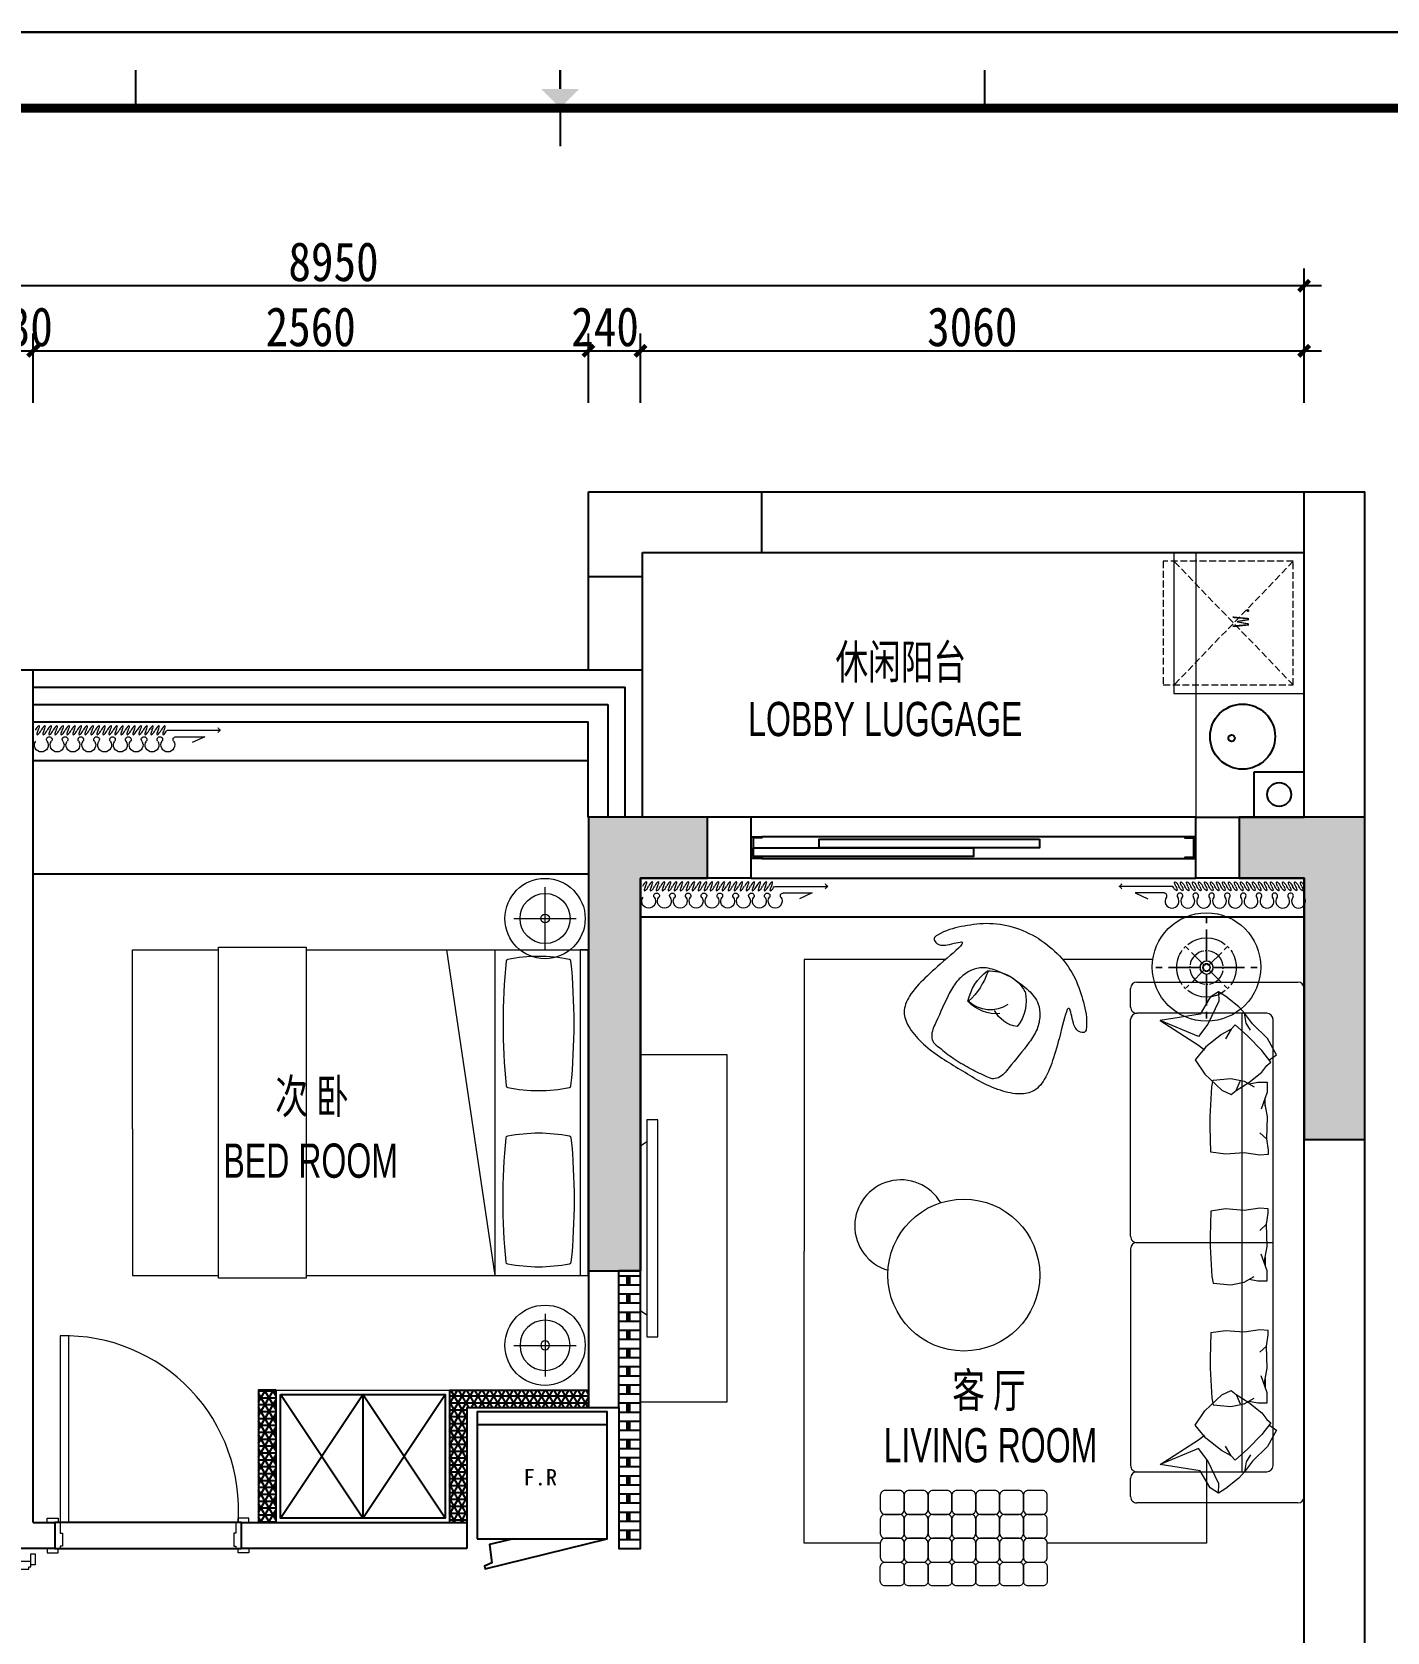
# Model space of a CAD drawing. Header units: millimetres. Extents: x 104198 to 1296755, y -81101 to 81453.
# Drawn here: x 685508 to 691755, y 74078 to 81453 of the extents above; entities that cross this region are included whole.
import ezdxf
from ezdxf.enums import TextEntityAlignment as Align

# ---------------------------------------------------------------- set-up
doc = ezdxf.new("R2010")
doc.units = ezdxf.units.MM
doc.header["$PDMODE"] = 3
doc.linetypes.add('DASH', pattern=[8.89, 6.35, -2.54])
doc.layers.get('Defpoints').update_dxf_attribs({"color": 250})
for name, color, linetype, lineweight in [('01-PL-墙体柱子', 7, 'Continuous', 35), ('1-洁具', 31, 'Continuous', 15), ('1-活动家具', 51, 'Continuous', 20), ('1-门套', 3, 'Continuous', 13), ('P★01 活动家具', 51, 'Continuous', 0), ('P★04 平面门扇', 60, 'Continuous', 0), ('P★05 平面门套', 60, 'Continuous', 0), ('平面文字', 2, 'Continuous', 0)]:
    doc.layers.add(name, color=color, linetype=linetype, lineweight=lineweight)
for name, color, linetype in [('11-PL-原始门窗', 1, 'Continuous'), ('30-PL-平面文字说明', 1, 'Continuous'), ('P-新砌墙体填充', 8, 'Continuous'), ('图纸图框', 165, 'Continuous'), ('墙体', 7, 'Continuous'), ('窗户', 1, 'Continuous'), ('门', 250, 'Continuous')]:
    doc.layers.add(name, color=color, linetype=linetype)
doc.styles.add('ROMANT', font='', dxfattribs={"width": 0.7})
doc.styles.add('新宋体', font='', dxfattribs={"width": 0.85})
doc.styles.add('黑体', font='simhei.ttf', dxfattribs={"width": 0.7})
doc.styles.get('ROMANT').set_extended_font_data('SimSun')
doc.styles.get('新宋体').set_extended_font_data('NSimSun')
doc.dimstyles.new('平面外部尺寸', dxfattribs={"dimtxt": 180, "dimasz": 50, "dimexe": 80, "dimexo": 60, "dimgap": 20, "dimtad": 1, "dimdec": 0, "dimtxsty": '新宋体', "dimblk": 'ARCHTICK', "dimcen": 2.5, "dimdle": 80, "dimclrd": 8, "dimclre": 8, "dimclrt": 1, "dimadec": 0, "dimazin": 0, "dimtfac": 1, "dimtdec": 0, "dimtix": 1, "dimtmove": 2, "dimatfit": 3, "dimldrblk": 'DOT', "dimfxl": 1, "dimarcsym": 0})

# ---------------------------------------------------------------- blocks, each defined once
blk = doc.blocks.new('A3图框')
at = {"layer": '图纸图框', "color": 165}
for p, q in [((722525.1, -364118.2), (743525, -364118.2)), ((722525.1, -364118.2), (743525, -364118.2)), ((722525.1, -364118.2), (743525, -364118.2)), ((722525.1, -364118.2), (743525, -364118.2)), ((722525.1, -364118.2), (743525, -364118.2)), ((722525.1, -364118.2), (743525, -364118.2)), ((722525.1, -364118.2), (743525, -364118.2)), ((731432.4, -364293.9), (731432.4, -364468.9)), ((735346.5, -364293.9), (735346.5, -364468.9)), ((733389.5, -364468.9), (733389.5, -364644))]:
    blk.add_line(p, q, dxfattribs=at)
at = {"layer": '图纸图框', "color": 165, "const_width": 10.5}
blk.add_lwpolyline([(733389.5, -364381.4), (733389.5, -364293.9)], dxfattribs=at)
at = {"layer": '图纸图框', "color": 165, "const_width": 42}
blk.add_lwpolyline([(743174.9, -364468.9), (723400.4, -364468.9), (723400.4, -378617.2), (743174.9, -378617.2)], close=True, dxfattribs=at)
at = {"layer": '图纸图框', "color": 165}
blk.add_solid([(733301.9, -364381.4), (733477, -364381.4), (733389.5, -364468.9)], dxfattribs=at)
blk = doc.blocks.new('麦丰图框2017新')
at = {"layer": '图纸图框', "color": 165, "linetype": 'ByBlock', "lineweight": -2, "ltscale": 0.1}
blk.add_lwpolyline([(0, 297), (420, 297), (420, 0), (0, 0)], close=True, dxfattribs=at)
at = {"xscale": 0.02000000000000001, "yscale": 0.02000000000000001, "zscale": 0.02000000000000001}
blk.add_blockref('A3图框', (-14450.5, 7579.36), dxfattribs=at)
at = {"linetype": 'ByBlock', "ltscale": 9000, "style": '黑体', "width": 0.8}
blk.add_attdef('项目名称', text='', height=4.12, dxfattribs=at).set_placement((390.62, 167.58), align=Align.CENTER)
at = {"layer": '图纸图框', "color": 0, "linetype": 'ByBlock', "ltscale": 0.1, "style": '新宋体', "width": 0.85}
for tag, height, p in [('（00-00-000）', 3.75, (389.26, 143.49)), ('平面布置图', 4.13, (388.85, 99.63))]:
    blk.add_attdef(tag, text='', height=height, dxfattribs=at).set_placement(p, align=Align.MIDDLE)
at = {"layer": '图纸图框', "color": 0, "style": '新宋体', "width": 0.85}
for tag, p in [('P-01', (381.76, 78.3)), ('1:50', (406.06, 78.57))]:
    blk.add_attdef(tag, text='', height=2.06, dxfattribs=at).set_placement(p, align=Align.MIDDLE)
blk = doc.blocks.new('_ArchTick')
at = {"color": 2, "linetype": 'ByBlock', "const_width": 0.4}
blk.add_lwpolyline([(-0.5, -0.5), (0.5, 0.5)], dxfattribs=at)
blk = doc.blocks.new('*D338')
at = {"layer": '30-PL-平面文字说明', "color": 8, "lineweight": -2, "transparency": 16777216}
for p, q in [((685383.3, 79743.5), (685383.3, 80063.5)), ((685513.3, 79743.5), (685513.3, 80063.5)), ((685383.3, 79983.5), (685333.3, 79983.5)), ((685383.3, 79983.5), (685513.3, 79983.5)), ((685513.3, 79983.5), (685563.3, 79983.5))]:
    blk.add_line(p, q, dxfattribs=at)
at = {"layer": 'Defpoints', "color": 0, "transparency": 16777216}
for p in [(685513.3, 79983.5), (685383.3, 79683.5), (685513.3, 79683.5)]:
    blk.add_point(p, dxfattribs=at)
at = {"layer": '30-PL-平面文字说明', "color": 8, "lineweight": -2, "transparency": 16777216, "xscale": 50, "yscale": 50, "zscale": 50}
blk.add_blockref('_ArchTick', (685383.3, 79983.5), dxfattribs=at)
at = {"layer": '30-PL-平面文字说明', "color": 8, "lineweight": -2, "transparency": 16777216, "xscale": 50, "yscale": 50, "zscale": 50, "rotation": 180}
blk.add_blockref('_ArchTick', (685513.3, 79983.5), dxfattribs=at)
at = {"layer": '30-PL-平面文字说明', "color": 1, "transparency": 16777216, "insert": (685448.3, 80093.5), "char_height": 180, "attachment_point": 5, "style": '新宋体'}
blk.add_mtext('130', dxfattribs=at)
blk = doc.blocks.new('_Dot')
at = {"color": 2, "linetype": 'ByBlock', "lineweight": -2}
blk.add_line((-0.5, 0), (-1, 0), dxfattribs=at)
at = {"color": 2, "linetype": 'ByBlock', "const_width": 0.5}
blk.add_lwpolyline([(-0.25, 0, 1), (0.25, 0, 1)], format="xyb", close=True, dxfattribs=at)
blk = doc.blocks.new('*D339')
at = {"layer": '30-PL-平面文字说明', "color": 8, "lineweight": -2, "transparency": 16777216}
for p, q in [((685513.3, 79743.5), (685513.3, 80063.5)), ((688073.5, 79743.5), (688073.5, 80063.5)), ((685433.3, 79983.5), (688153.5, 79983.5))]:
    blk.add_line(p, q, dxfattribs=at)
at = {"layer": 'Defpoints', "color": 0, "transparency": 16777216}
for p in [(688073.5, 79983.5), (685513.3, 79683.5), (688073.5, 79683.5)]:
    blk.add_point(p, dxfattribs=at)
at = {"layer": '30-PL-平面文字说明', "color": 8, "lineweight": -2, "transparency": 16777216, "xscale": 50, "yscale": 50, "zscale": 50, "rotation": 180}
blk.add_blockref('_ArchTick', (685513.3, 79983.5), dxfattribs=at)
at = {"layer": '30-PL-平面文字说明', "color": 8, "lineweight": -2, "transparency": 16777216, "xscale": 50, "yscale": 50, "zscale": 50}
blk.add_blockref('_ArchTick', (688073.5, 79983.5), dxfattribs=at)
at = {"layer": '30-PL-平面文字说明', "color": 1, "transparency": 16777216, "insert": (686793.4, 80093.5), "char_height": 180, "attachment_point": 5, "style": '新宋体'}
blk.add_mtext('2560', dxfattribs=at)
blk = doc.blocks.new('*D340')
at = {"layer": '30-PL-平面文字说明', "color": 8, "lineweight": -2, "transparency": 16777216}
for p, q in [((688073.5, 79743.5), (688073.5, 80063.5)), ((688313.3, 79743.5), (688313.3, 80063.5)), ((687993.5, 79983.5), (688393.3, 79983.5))]:
    blk.add_line(p, q, dxfattribs=at)
at = {"layer": 'Defpoints', "color": 0, "transparency": 16777216}
for p in [(688313.3, 79983.5), (688073.5, 79683.5), (688313.3, 79683.5)]:
    blk.add_point(p, dxfattribs=at)
at = {"layer": '30-PL-平面文字说明', "color": 8, "lineweight": -2, "transparency": 16777216, "xscale": 50, "yscale": 50, "zscale": 50, "rotation": 180}
blk.add_blockref('_ArchTick', (688073.5, 79983.5), dxfattribs=at)
at = {"layer": '30-PL-平面文字说明', "color": 8, "lineweight": -2, "transparency": 16777216, "xscale": 50, "yscale": 50, "zscale": 50}
blk.add_blockref('_ArchTick', (688313.3, 79983.5), dxfattribs=at)
at = {"layer": '30-PL-平面文字说明', "color": 1, "transparency": 16777216, "insert": (688150.4, 80093.5), "char_height": 180, "attachment_point": 5, "style": '新宋体'}
blk.add_mtext('240', dxfattribs=at)
blk = doc.blocks.new('*D341')
at = {"layer": '30-PL-平面文字说明', "color": 8, "lineweight": -2, "transparency": 16777216}
for p, q in [((688313.3, 79743.5), (688313.3, 80063.5)), ((691373.3, 79743.5), (691373.3, 80063.5)), ((688233.3, 79983.5), (691453.3, 79983.5))]:
    blk.add_line(p, q, dxfattribs=at)
at = {"layer": 'Defpoints', "color": 0, "transparency": 16777216}
for p in [(691373.3, 79983.5), (688313.3, 79683.5), (691373.3, 79683.5)]:
    blk.add_point(p, dxfattribs=at)
at = {"layer": '30-PL-平面文字说明', "color": 8, "lineweight": -2, "transparency": 16777216, "xscale": 50, "yscale": 50, "zscale": 50, "rotation": 180}
blk.add_blockref('_ArchTick', (688313.3, 79983.5), dxfattribs=at)
at = {"layer": '30-PL-平面文字说明', "color": 8, "lineweight": -2, "transparency": 16777216, "xscale": 50, "yscale": 50, "zscale": 50}
blk.add_blockref('_ArchTick', (691373.3, 79983.5), dxfattribs=at)
at = {"layer": '30-PL-平面文字说明', "color": 1, "transparency": 16777216, "insert": (689843.3, 80093.5), "char_height": 180, "attachment_point": 5, "style": '新宋体'}
blk.add_mtext('3060', dxfattribs=at)
blk = doc.blocks.new('*D342')
at = {"layer": '30-PL-平面文字说明', "color": 8, "lineweight": -2, "transparency": 16777216}
for p, q in [((682423.3, 79743.5), (682423.3, 80363.5)), ((691373.3, 79743.5), (691373.3, 80363.5)), ((691453.3, 80283.5), (682343.3, 80283.5))]:
    blk.add_line(p, q, dxfattribs=at)
at = {"layer": 'Defpoints', "color": 0, "transparency": 16777216}
for p in [(682423.3, 80283.5), (682423.3, 79683.5), (691373.3, 79683.5)]:
    blk.add_point(p, dxfattribs=at)
at = {"layer": '30-PL-平面文字说明', "color": 8, "lineweight": -2, "transparency": 16777216, "xscale": 50, "yscale": 50, "zscale": 50, "rotation": 180}
blk.add_blockref('_ArchTick', (682423.3, 80283.5), dxfattribs=at)
at = {"layer": '30-PL-平面文字说明', "color": 8, "lineweight": -2, "transparency": 16777216, "xscale": 50, "yscale": 50, "zscale": 50}
blk.add_blockref('_ArchTick', (691373.3, 80283.5), dxfattribs=at)
at = {"layer": '30-PL-平面文字说明', "color": 1, "transparency": 16777216, "insert": (686898.3, 80393.5), "char_height": 180, "attachment_point": 5, "style": '新宋体'}
blk.add_mtext('8950', dxfattribs=at)
blk = doc.blocks.new('A$C58F722EE')
at = {"layer": '1-活动家具', "color": 45}
for points in [[(328.7, 525.8), (326.8, 530), (303.4, 561.2), (224.2, 518.1), (153.9, 445.6), (102.7, 406.5)], [(476.2, 366.8), (436.9, 428.2), (387.8, 490.7), (354.6, 515.3), (338.7, 533.3), (282.2, 490.7), (213.5, 423.3), (159.5, 361.9), (180.3, 342.3), (227, 315.3)], [(184, 435.5), (150.5, 415.5), (102.7, 406.5), (71.4, 379.8), (21.2, 316.2), (0, 281.6), (25.7, 240.4), (107.1, 192.4), (137.5, 0), (256.5, 184.6), (279.5, 213.2)], [(180.3, 342.3), (204.9, 295.7), (265, 219.6), (327.6, 169.3), (397.6, 215.9), (473.7, 298.1), (495.8, 342.3), (476.2, 366.8), (430.7, 385.2)], [(0, 281.6), (44.6, 282.7), (155, 229.2), (215.3, 184.6), (137.5, 0)]]:
    blk.add_lwpolyline(points, dxfattribs=at)
blk = doc.blocks.new('A$C7DFD764C')
at = {"layer": '1-活动家具', "color": 45}
blk.add_line((264.7, 237.3), (264.7, 276.3), dxfattribs=at)
for points in [[(239.6, 107.8), (271.9, 78.1), (280, 24.2), (280, 2.7), (239.6, 0), (164.2, 10.8), (72.7, 4.1), (2.9, 14.5), (0, 137.4), (0, 184.8), (8.1, 330.3), (13.5, 362.5)], [(13.5, 362.5), (99.6, 370.6), (164.2, 357.1), (212.7, 330.3)], [(188.5, 343.8), (228.9, 351.9), (274.6, 351.9), (274.6, 303.4), (245, 222.6)], [(259.8, 263), (274.6, 184.8), (271.9, 78.1)]]:
    blk.add_lwpolyline(points, dxfattribs=at)
blk = doc.blocks.new('A$C71DF033E')
at = {"layer": '1-活动家具', "color": 51}
for p, q in [((-200, 28.6), (-200, 771.4)), ((-171.4, 800), (2171.4, 800)), ((2200, 771.4), (2200, 28.6)), ((-56.8, 628.2), (-56.8, 28.6)), ((2028.2, 656.8), (-28.2, 656.8)), ((1000, 28.6), (1000, 656.8)), ((2056.8, 28.6), (2056.8, 628.2)), ((2056.8, 513.6), (-56.8, 513.6)), ((-85.5, 0), (-171.4, 0)), ((971.4, 0), (-28.2, 0)), ((1028.6, 0), (2028.2, 0)), ((2171.4, 0), (2085.5, 0))]:
    blk.add_line(p, q, dxfattribs=at)
for centre, start, end in [((-171.4, 771.4), 90, 180), ((2171.4, 771.4), 0, 90), ((-28.2, 628.2), 90, 180), ((2028.2, 628.2), 0, 90), ((-171.4, 28.6), 180, 270), ((-85.5, 28.6), 270, 0), ((-28.2, 28.6), 180, 270), ((971.4, 28.6), 270, 0), ((1028.6, 28.6), 180, 270), ((2028.2, 28.6), 270, 0), ((2085.5, 28.6), 180, 270), ((2171.4, 28.6), 270, 0)]:
    blk.add_arc(centre, 28.6, start, end, dxfattribs=at)
at = {"layer": '1-活动家具', "color": 45, "xscale": 0.9545454545454546, "yscale": 0.9545454545454546, "zscale": 0.9545454545454546}
blk.add_blockref('A$C58F722EE', (-154.8, 136.7), dxfattribs=at)
at = {"layer": '1-活动家具', "color": 45, "extrusion": (0, 0, -1), "xscale": 0.9545454545454546, "yscale": 0.9545454545454546, "zscale": -0.9545454545454546}
blk.add_blockref('A$C58F722EE', (-2154.8, 136.7), dxfattribs=at)
at = {"layer": '1-活动家具', "color": 45, "xscale": 0.9545454545454546, "yscale": 0.9545454545454546, "zscale": 0.9545454545454546, "rotation": 90}
blk.add_blockref('A$C7DFD764C', (597.2, 367.3), dxfattribs=at)
at = {"layer": '1-活动家具', "color": 45, "extrusion": (0, 0, -1), "xscale": 0.9545454545454546, "yscale": 0.9545454545454546, "zscale": -0.9545454545454546, "rotation": 90}
for p in [(-841.5, 367.3), (-1402.8, 367.3)]:
    blk.add_blockref('A$C7DFD764C', p, dxfattribs=at)
blk = doc.blocks.new('1666')
at = {"layer": '1-活动家具', "color": 45, "ltscale": 5}
for centre, radius, start, end in [((2250075.9, -362085.1), 152.3, 113.56074, 168.44756), ((2249899.3, -362109.3), 200.3, 1.23789, 54.7824), ((2249983.2, -362224), 195.4, 100.29239, 152.73087), ((2249949.7, -362220), 163.1, 72.32499, 148.12113), ((2250035.3, -362018.3), 253.9, 207.24116, 249.11118), ((2249649.9, -362448.9), 355, 33.86641, 62.68413), ((2249901.6, -362056.3), 203.8, 281.77507, 346.19424)]:
    blk.add_arc(centre, radius, start, end, dxfattribs=at)
at = {"layer": '1-活动家具', "ltscale": 5}
for points, knots in [([(2250235.9, -362345), (2250265.6, -362309.6), (2250321.4, -362235.7), (2250365.3, -362106.4), (2250371.7, -361972.4), (2250366, -361886.9), (2250340.1, -361823.3), (2250310.9, -361832.8), (2250294.8, -361856.5), (2250290.6, -361899.5), (2250304.5, -362015.5), (2250208.8, -361838.9), (2250158.9, -361759), (2250089, -361654.5), (2250007.2, -361600.3), (2249916.3, -361616.1), (2249831.7, -361665.6), (2249746.9, -361737.6), (2249697.4, -361795.3), (2249671.4, -361821.5)], [5.65396, 5.65396, 5.65396, 5.65396, 141.724358, 277.954569, 402.825268, 528.431622, 552.045716, 573.751677, 601.480827, 633.32874, 709.222169, 818.204418, 966.871261, 1084.329497, 1168.742778, 1239.964454, 1342.026357, 1457.544961, 1566.541498, 1566.541498, 1566.541498, 1566.541498]), ([(2250061.2, -362183), (2250081.2, -362158.2), (2250118.8, -362111.7), (2250153.8, -362035.7), (2250141.7, -361963.7), (2250109.6, -361901.9), (2250031, -361832.1), (2249944.9, -361776.8), (2249870.4, -361719), (2249818.9, -361722.5), (2249791.2, -361751.7), (2249757.9, -361777.1), (2249725.2, -361808.7), (2249704, -361830.2), (2249692.9, -361841.4)], [0.48085, 0.48085, 0.48085, 0.48085, 95.077258, 177.969679, 236.247801, 304.191277, 380.309086, 541.899859, 614.056748, 645.579862, 683.695229, 728.026387, 770.643301, 817.366627, 817.366627, 817.366627, 817.366627]), ([(2250235.9, -362345), (2250202.9, -362377.2), (2250133.4, -362438.4), (2250007.8, -362491.9), (2249874.6, -362508.4), (2249789, -362509.2), (2249723.6, -362488.2), (2249730.9, -362458.4), (2249753.3, -362440.5), (2249795.9, -362433.1), (2249912.6, -362438.2), (2249729.2, -362356.1), (2249645.8, -362312.4), (2249536.4, -362250.6), (2249476.2, -362173.1), (2249485, -362081.2), (2249528, -361993.1), (2249593.4, -361903.2), (2249647.2, -361849.4), (2249671.4, -361821.5)], [5.65396, 5.65396, 5.65396, 5.65396, 141.724358, 277.954569, 402.825268, 528.431622, 552.045716, 573.751677, 601.480827, 633.32874, 709.222169, 818.204418, 966.871261, 1084.329497, 1168.742778, 1239.964454, 1342.026357, 1457.544961, 1566.541498, 1566.541498, 1566.541498, 1566.541498]), ([(2250061.2, -362183), (2250038, -362204.8), (2249994.5, -362245.7), (2249921.4, -362286.4), (2249848.6, -362279.8), (2249784.6, -362252.4), (2249709.1, -362179.3), (2249647.5, -362097.6), (2249584.2, -362027.7), (2249583.8, -361976.1), (2249610.9, -361946.3), (2249633.6, -361911.1), (2249662.7, -361876.2), (2249682.5, -361853.3), (2249692.9, -361841.4)], [0.48085, 0.48085, 0.48085, 0.48085, 95.077258, 177.969679, 236.247801, 304.191277, 380.309086, 541.899859, 614.056748, 645.579862, 683.695229, 728.026387, 770.643301, 817.366627, 817.366627, 817.366627, 817.366627])]:
    blk.add_open_spline(points, degree=3, knots=knots, dxfattribs=at)
blk = doc.blocks.new('A$C1E15153A')
at = {"layer": '1-活动家具', "color": 51}
for points in [[(0, 320), (0, 380, -0.414214), (20, 400), (80, 400, -0.414214), (100, 380), (100, 320, -0.414214), (80, 300), (20, 300, -0.414214)], [(100, 320), (100, 380, -0.414214), (120, 400), (180, 400, -0.414214), (200, 380), (200, 320, -0.414214), (180, 300), (120, 300, -0.414214)], [(200, 320), (200, 380, -0.414214), (220, 400), (280, 400, -0.414214), (300, 380), (300, 320, -0.414214), (280, 300), (220, 300, -0.414214)], [(300, 320), (300, 380, -0.414214), (320, 400), (380, 400, -0.414214), (400, 380), (400, 320, -0.414214), (380, 300), (320, 300, -0.414214)], [(400, 320), (400, 380, -0.414214), (420, 400), (480, 400, -0.414214), (500, 380), (500, 320, -0.414214), (480, 300), (420, 300, -0.414214)], [(500, 320), (500, 380, -0.414214), (520, 400), (580, 400, -0.414214), (600, 380), (600, 320, -0.414214), (580, 300), (520, 300, -0.414214)], [(600, 320), (600, 380, -0.414214), (620, 400), (680, 400, -0.414214), (700, 380), (700, 320, -0.414214), (680, 300), (620, 300, -0.414214)], [(0, 220), (0, 280, -0.414214), (20, 300), (80, 300, -0.414214), (100, 280), (100, 220, -0.414214), (80, 200), (20, 200, -0.414214)], [(100, 220), (100, 280, -0.414214), (120, 300), (180, 300, -0.414214), (200, 280), (200, 220, -0.414214), (180, 200), (120, 200, -0.414214)], [(200, 220), (200, 280, -0.414214), (220, 300), (280, 300, -0.414214), (300, 280), (300, 220, -0.414214), (280, 200), (220, 200, -0.414214)], [(300, 220), (300, 280, -0.414214), (320, 300), (380, 300, -0.414214), (400, 280), (400, 220, -0.414214), (380, 200), (320, 200, -0.414214)], [(400, 220), (400, 280, -0.414214), (420, 300), (480, 300, -0.414214), (500, 280), (500, 220, -0.414214), (480, 200), (420, 200, -0.414214)], [(500, 220), (500, 280, -0.414214), (520, 300), (580, 300, -0.414214), (600, 280), (600, 220, -0.414214), (580, 200), (520, 200, -0.414214)], [(600, 220), (600, 280, -0.414214), (620, 300), (680, 300, -0.414214), (700, 280), (700, 220, -0.414214), (680, 200), (620, 200, -0.414214)], [(0, 120), (0, 180, -0.414214), (20, 200), (80, 200, -0.414214), (100, 180), (100, 120, -0.414214), (80, 100), (20, 100, -0.414214)], [(100, 120), (100, 180, -0.414214), (120, 200), (180, 200, -0.414214), (200, 180), (200, 120, -0.414214), (180, 100), (120, 100, -0.414214)], [(200, 120), (200, 180, -0.414214), (220, 200), (280, 200, -0.414214), (300, 180), (300, 120, -0.414214), (280, 100), (220, 100, -0.414214)], [(300, 120), (300, 180, -0.414214), (320, 200), (380, 200, -0.414214), (400, 180), (400, 120, -0.414214), (380, 100), (320, 100, -0.414214)], [(400, 120), (400, 180, -0.414214), (420, 200), (480, 200, -0.414214), (500, 180), (500, 120, -0.414214), (480, 100), (420, 100, -0.414214)], [(500, 120), (500, 180, -0.414214), (520, 200), (580, 200, -0.414214), (600, 180), (600, 120, -0.414214), (580, 100), (520, 100, -0.414214)], [(600, 120), (600, 180, -0.414214), (620, 200), (680, 200, -0.414214), (700, 180), (700, 120, -0.414214), (680, 100), (620, 100, -0.414214)], [(0, 80), (0, 20, 0.414214), (20, 0), (80, 0, 0.414214), (100, 20), (100, 80, 0.414214), (80, 100), (20, 100, 0.414214)], [(100, 80), (100, 20, 0.414214), (120, 0), (180, 0, 0.414214), (200, 20), (200, 80, 0.414214), (180, 100), (120, 100, 0.414214)], [(200, 80), (200, 20, 0.414214), (220, 0), (280, 0, 0.414214), (300, 20), (300, 80, 0.414214), (280, 100), (220, 100, 0.414214)], [(300, 80), (300, 20, 0.414214), (320, 0), (380, 0, 0.414214), (400, 20), (400, 80, 0.414214), (380, 100), (320, 100, 0.414214)], [(400, 80), (400, 20, 0.414214), (420, 0), (480, 0, 0.414214), (500, 20), (500, 80, 0.414214), (480, 100), (420, 100, 0.414214)], [(500, 80), (500, 20, 0.414214), (520, 0), (580, 0, 0.414214), (600, 20), (600, 80, 0.414214), (580, 100), (520, 100, 0.414214)], [(600, 80), (600, 20, 0.414214), (620, 0), (680, 0, 0.414214), (700, 20), (700, 80, 0.414214), (680, 100), (620, 100, 0.414214)]]:
    blk.add_lwpolyline(points, format="xyb", close=True, dxfattribs=at)
blk = doc.blocks.new('A$C475D17D9')
at = {"layer": '1-洁具', "color": 8, "linetype": 'DASH', "ltscale": 5}
for p, q in [((560, 600), (-10, 50)), ((-10, 600), (560, 50))]:
    blk.add_line(p, q, dxfattribs=at)
at = {"layer": '1-洁具'}
blk.add_lwpolyline([(600, 50), (600, 650), (-50, 650), (-50, 50)], close=True, dxfattribs=at)
at = {"layer": '1-洁具', "color": 8, "linetype": 'DASH', "ltscale": 5}
blk.add_lwpolyline([(560, 0), (560, 600), (-10, 600), (-10, 0)], close=True, dxfattribs=at)
blk = doc.blocks.new('WERAWERAWE')
at = {"color": 250, "linetype": 'Continuous'}
for p, q in [((106863.5, -18799.3), (106863.5, -18775)), ((106863.5, -18775), (106863.5, -18799.3)), ((106863.5, -18944.5), (106863.5, -18823.6)), ((106863.5, -18823.6), (106863.5, -18944.5)), ((106805.5, -18911.4), (106853.6, -18959.5)), ((106669.1, -18969.4), (106693.4, -18969.4)), ((106693.4, -18969.4), (106669.1, -18969.4)), ((106717.7, -18969.4), (106838.6, -18969.4)), ((106838.6, -18969.4), (106717.7, -18969.4)), ((106873.5, -18979.4), (106921.6, -19027.5)), ((106888.5, -18969.4), (107009.4, -18969.4)), ((107009.4, -18969.4), (106888.5, -18969.4)), ((107058, -18969.4), (107033.7, -18969.4)), ((107033.7, -18969.4), (107058, -18969.4)), ((106863.5, -19115.3), (106863.5, -18994.4)), ((106863.5, -18994.4), (106863.5, -19115.3)), ((106931.2, -19037.1), (106940.9, -19046.8)), ((106863.5, -19163.9), (106863.5, -19139.6)), ((106863.5, -19139.6), (106863.5, -19163.9))]:
    blk.add_line(p, q, dxfattribs=at)
at = {"color": 8, "linetype": 'Continuous'}
for p, q in [((106786.2, -18892.1), (106795.9, -18901.8)), ((106795.9, -18901.8), (106786.2, -18892.1)), ((106853.6, -18959.5), (106805.5, -18911.4)), ((106873.5, -18959.5), (106921.6, -18911.4)), ((106921.6, -18911.4), (106873.5, -18959.5)), ((106931.2, -18901.8), (106940.9, -18892.1)), ((106940.9, -18892.1), (106931.2, -18901.8)), ((106805.5, -19027.5), (106853.6, -18979.4)), ((106853.6, -18979.4), (106805.5, -19027.5)), ((106921.6, -19027.5), (106873.5, -18979.4)), ((106786.2, -19046.8), (106795.9, -19037.1)), ((106795.9, -19037.1), (106786.2, -19046.8)), ((106940.9, -19046.8), (106931.2, -19037.1))]:
    blk.add_line(p, q, dxfattribs=at)
for major_axis, start_param, end_param in [((113.9, 0), 0.888609, 2.25296), ((-113.9, 0.4), -0.613826, 0.003279), ((111.3, 24.3), 2.125594, 2.22504), ((111.3, 24.3), 2.125594, 2.22504), ((-111.2, 24.8), 4.06263, 4.162076), ((-111.2, 24.8), 4.06263, 4.162076), ((113.9, 0.4), -0.003338, 0.613767), ((113.9, 0.4), 3.138263, 3.755368), ((12.5, 0.1), 1.791898, 2.9004), ((-12.5, 0.1), 0.240329, 1.348832), ((-12.5, 0.1), 3.382057, 4.49056), ((12.5, 0.1), -1.349407, -0.240905), ((-113.9, 0.4), 2.527791, 3.144896), ((-111.3, 24.5), 0.918242, 1.017688), ((-111.3, 24.5), 0.918242, 1.017688), ((111.2, 24.6), -1.01888, -0.919434), ((111.2, 24.6), -1.01888, -0.919434), ((113.9, 0), 4.03019, 5.394541)]:
    blk.add_ellipse((106863.5, -18969.4), major_axis=major_axis, ratio=1, start_param=start_param, end_param=end_param, dxfattribs=at)
at = {"color": 250, "linetype": 'Continuous', "extrusion": (0, 0, -1)}
for major_axis, start_param, end_param in [((45.3, 45.3), 4.030214, 5.394564), ((45.3, 45.3), -0.801005, -0.701559), ((45.3, 45.3), -0.801005, -0.701559), ((45.3, 45.3), -0.617105, 0), ((45.3, 45.3), 3.843152, 3.942598), ((45.3, 45.3), 3.843152, 3.942598), ((46, 44.7), 3.127109, 3.744214), ((45.3, 45.3), 0.888621, 2.252972), ((46, 44.7), -0.014483, 0.602622), ((45.3, 45.3), 0.701559, 0.801005), ((45.3, 45.3), 0.701559, 0.801005), ((45.3, 45.3), 2.524488, 3.141593), ((45.3, 45.3), 2.340587, 2.440033), ((45.3, 45.3), 2.340587, 2.440033)]:
    blk.add_ellipse((106863.5, -18969.4), major_axis=major_axis, ratio=1, start_param=start_param, end_param=end_param, dxfattribs=at)
at = {"color": 250, "linetype": 'Continuous'}
for major_axis, start_param, end_param in [((-24.9, 0), 3.141593, 9.424778), ((24.9, 0.3), 1.789211, 2.897713), ((-24.9, 0.3), 0.243913, 1.352416), ((-24.9, 0.3), 3.385683, 4.494186), ((24.9, 0.3), -1.352603, -0.2441)]:
    blk.add_ellipse((106863.5, -18969.4), major_axis=major_axis, ratio=1, start_param=start_param, end_param=end_param, dxfattribs=at)
at = {"color": 8, "linetype": 'Continuous', "extrusion": (0, 0, -1)}
for major_axis, start_param, end_param in [((10.2, 9.6), 4.712363, 10.995548), ((9.91, 9.91), 3.372739, 4.481242), ((9.91, 9.91), -1.33965, -0.231147), ((9.91, 9.91), 1.801943, 2.910446), ((9.91, 9.91), 0.231147, 1.33965)]:
    blk.add_ellipse((106863.5, -18969.4), major_axis=major_axis, ratio=1, start_param=start_param, end_param=end_param, dxfattribs=at)
blk = doc.blocks.new('A$C4F0320F4')
at = {"color": 32}
for p, q in [((1091, 71), (1009, 108)), ((849, 29), (1192, 29)), ((905, 71), (1091, 71))]:
    blk.add_line(p, q, dxfattribs=at)
for centre, start, end in [((1208, 61), 206.8177, 243.0269), ((1208, -3), 116.9731, 153.1823)]:
    blk.add_arc(centre, 36.1, start, end, dxfattribs=at)
for centre, major_axis, start_param, end_param in [((44, 124), (31.3, 31.3), 0.785455, 2.971795), ((44, 124), (31.3, 31.3), 4.8823, 7.06864), ((95, 89), (-12.6, 12.6), 0.169911, 2.356251)]:
    blk.add_ellipse(centre, major_axis=major_axis, ratio=1, start_param=start_param, end_param=end_param, dxfattribs=at)
at = {"color": 32, "linetype": 'ByBlock'}
for centre, major_axis, start_param, end_param in [((145, 124), (31.3, 31.3), 0.785455, 2.971795), ((145, 124), (-31.3, 31.3), 3.311504, 5.497844), ((246, 124), (31.3, 31.3), 0.785455, 2.971795), ((246, 124), (31.3, 31.3), 4.8823, 7.06864), ((348, 124), (-31.3, 31.3), -0.785341, 1.400999), ((348, 124), (31.3, 31.3), 4.8823, 7.06864), ((449, 124), (31.3, 31.3), 0.785455, 2.971795), ((449, 124), (31.3, 31.3), 4.8823, 7.06864), ((550, 124), (31.3, 31.3), 0.785455, 2.971795), ((550, 124), (-31.3, 31.3), 3.311504, 5.497844), ((651, 124), (31.3, 31.3), 0.785455, 2.971795), ((651, 124), (31.3, 31.3), 4.8823, 7.06864), ((753, 124), (31.3, 31.3), 0.785455, 2.971795), ((753, 124), (31.3, 31.3), 4.8823, 7.06864), ((854, 124), (-31.3, 31.3), -0.785341, 1.400999), ((854, 124), (31.3, 31.3), 4.8823, 7.06864), ((95, 89), (-12.6, 12.6), 2.356251, 4.542591), ((196, 89), (12.6, 12.6), 1.740708, 6.113388), ((297, 89), (-12.6, 12.6), 0.169911, 4.542591), ((398, 89), (12.6, 12.6), 1.740708, 6.113388), ((500, 89), (-12.6, 12.6), 0.169911, 2.356251), ((500, 89), (-12.6, 12.6), 2.356251, 4.542591), ((601, 89), (12.6, 12.6), 1.740708, 6.113388), ((702, 89), (12.6, 12.6), 1.740708, 6.113388), ((803, 89), (-12.6, 12.6), 0.169911, 4.542591), ((905, 89), (-12.6, 12.6), 0.169911, 2.356251)]:
    blk.add_ellipse(centre, major_axis=major_axis, ratio=1, start_param=start_param, end_param=end_param, dxfattribs=at)
at = {"color": 32, "extrusion": (0, 0, -1)}
for centre, start_param, end_param in [((14, 29), 1.716714, 4.858306), ((33, 29), -1.424879, 1.716714), ((52, 29), 1.716714, 4.858306), ((72, 29), -1.424879, 1.716714), ((91, 29), 1.716714, 4.858306), ((110, 29), -1.424879, 1.716714), ((129, 29), 1.716714, 4.858306), ((148, 29), -1.424879, 1.716714), ((168, 29), 1.716714, 4.858306), ((187, 29), -1.424879, 1.716714), ((206, 29), 1.716714, 4.858306), ((225, 29), -1.424879, 1.716714), ((244, 29), 1.716714, 4.858306), ((264, 29), -1.424879, 1.716714), ((283, 29), 1.716714, 4.858306), ((302, 29), -1.424879, 1.716714), ((321, 29), 1.716714, 4.858306), ((340, 29), -1.424879, 1.716714), ((360, 29), 1.716714, 4.858306), ((379, 29), -1.424879, 1.716714), ((398, 29), 1.716714, 4.858306), ((417, 29), -1.424879, 1.716714), ((436, 29), 1.716714, 4.858306), ((456, 29), -1.424879, 1.716714), ((475, 29), 1.716714, 4.858306), ((494, 29), -1.424879, 1.716714), ((513, 29), 1.716714, 4.858306), ((532, 29), -1.424879, 1.716714), ((551, 29), 1.716714, 4.858306), ((571, 29), -1.424879, 1.716714), ((590, 29), 1.716714, 4.858306), ((609, 29), -1.424879, 1.716714), ((628, 29), 1.716714, 4.858306), ((647, 29), -1.424879, 1.716714), ((667, 29), 1.716714, 4.858306), ((686, 29), -1.424879, 1.716714), ((705, 29), 1.716714, 4.858306), ((724, 29), -1.424879, 1.716714), ((743, 29), 1.716714, 4.858306), ((763, 29), -1.424879, 1.716714), ((782, 29), 1.716714, 4.858306), ((801, 29), -1.424879, 1.716714), ((820, 29), 1.716714, 4.858306), ((839, 29), -1.424879, 1.716714)]:
    blk.add_ellipse(centre, major_axis=(-16.5, 28.6), ratio=0.254545, start_param=start_param, end_param=end_param, dxfattribs=at)
blk = doc.blocks.new('A$C619C14DB')
at = {"layer": '1-活动家具', "color": 45}
for points in [[(0, 30), (1000, 30), (1000, 80), (0, 80)], [(100, 30), (900, 30), (880, 0), (120, 0)]]:
    blk.add_lwpolyline(points, close=True, dxfattribs=at)
blk = doc.blocks.new('*U124')
at = {"layer": '1-门套'}
for points in [[(20, 140), (70, 140), (70, 160), (20, 160)], [(20, 20), (70, 20), (70, 0), (20, 0)]]:
    blk.add_lwpolyline(points, close=True, dxfattribs=at)
blk.add_lwpolyline([(10, 30), (10, 20), (35, 20), (35, 140), (10, 140), (10, 90), (0, 90), (0, 30), (10, 30)], dxfattribs=at)
blk = doc.blocks.new('A$C41F843A1')
at = {"layer": '1-活动家具', "color": 51}
for p, q in [((687.9, 2100), (12.9, 2100)), ((12.9, 2100), (12.9, 1704.6)), ((687.9, 2100), (1512.9, 2100)), ((1512.9, 2100), (1512.9, 1704.6)), ((12.9, 1300.6), (12.9, 0)), ((1512.9, 1300.6), (1512.9, 0))]:
    blk.add_line(p, q, dxfattribs=at)
at = {"layer": '1-活动家具', "color": 45}
for q in [(1512.9, 651.5), (1512.9, 428.6)]:
    blk.add_line((12.9, 428.6), q, dxfattribs=at)
at = {"layer": '1-活动家具', "color": 51}
for points in [[(1525.7, 1300.6), (0, 1300.6), (0, 1704.6), (1525.7, 1704.6)], [(1512.9, 37.5), (12.9, 37.5), (12.9, 0), (1512.9, 0)]]:
    blk.add_lwpolyline(points, close=True, dxfattribs=at)
at = {"layer": '1-活动家具', "color": 45}
for points in [[(647.5, 378.2, -0.322023), (655.6, 370.6, -0.09885), (655.6, 86.7, -0.322023), (647.5, 79.1, -0.049649), (73.6, 79.1, -0.322023), (65.5, 86.7, -0.09885), (65.5, 370.6, -0.322023), (73.6, 378.2, -0.049649)], [(887.2, 378.2, 0.322023), (879, 370.6, 0.09885), (879, 86.7, 0.322023), (887.2, 79.1, 0.049649), (1461.1, 79.1, 0.322023), (1469.2, 86.7, 0.09885), (1469.2, 370.6, 0.322023), (1461.1, 378.2, 0.049649)]]:
    blk.add_lwpolyline(points, format="xyb", close=True, dxfattribs=at)
blk = doc.blocks.new('A$C1AED7FCF')
at = {"layer": '1-活动家具', "color": 45}
for points in [[(248, 0), (248, 495)], [(0, 248), (495, 248)]]:
    blk.add_lwpolyline(points, dxfattribs=at)
at = {"layer": '1-活动家具', "color": 51, "ltscale": 2000}
blk.add_circle((248, 248), 198, dxfattribs=at)
at = {"layer": '1-活动家具', "color": 45}
blk.add_circle((248, 248), 34.5, dxfattribs=at)

msp = doc.modelspace()

# ---------------------------------------------------------------- hatches: boundary and pattern name
at = {"layer": '01-PL-墙体柱子', "lineweight": -2, "ltscale": 10}
for points in [[(688623.3, 77833.5), (688323.3, 77833.5), (688073.3, 77833.5), (688073.3, 75743.5), (688313.3, 75743.5), (688313.3, 77553.5), (688623.3, 77553.5)], [(691653.3, 77833.5), (691373.3, 77833.5), (691073.3, 77833.5), (691073.3, 77553.5), (691373.3, 77553.5), (691373.3, 76348.5), (691653.3, 76348.5)]]:
    msp.add_hatch(color=8, dxfattribs=at).paths.add_polyline_path(points)
at = {"layer": 'P-新砌墙体填充', "lineweight": -3}
h = msp.add_hatch(dxfattribs=at)
h.set_pattern_fill('BRSTONE', color=256, scale=5, style=0)
h.set_pattern_definition([(0, (688213.338, 74463.464), (9e-15, 41.91), []), (90, (688327.64, 74463.464), (-63.5, 41.91), [41.91, -41.91]), (90, (688314.94, 74463.464), (-63.5, 41.91), [41.91, -41.91]), (0, (688327.638, 74470.45), (63.5, 41.91), [-114.3, 12.7]), (0, (688327.638, 74477.434), (63.5, 41.91), [-114.3, 12.7]), (0, (688327.638, 74484.42), (63.5, 41.91), [-114.3, 12.7]), (0, (688327.638, 74491.404), (63.5, 41.91), [-114.3, 12.7]), (0, (688327.638, 74498.39), (63.5, 41.91), [-114.3, 12.7])])
h.paths.add_polyline_path([(688313.3, 75743.5), (688213.3, 75743.5), (688213.3, 75113.5), (688213.3, 74463.5), (688313.3, 74463.5)])
h = msp.add_hatch(dxfattribs=at)
h.set_pattern_fill('NET3', color=256, scale=10, style=0)
h.set_pattern_definition([(180, (-37468.58, -61747.707), (0, 31.75), []), (120, (-37468.58, -61747.707), (27.4963066, 15.875), []), (60, (-37468.58, -61747.707), (27.4963066, -15.875), [])])
h.paths.add_polyline_path([(686553.2, 75193.5), (686633.2, 75193.5), (686633.2, 74583.5), (686553.2, 74583.5)])
h = msp.add_hatch(dxfattribs=at)
h.set_pattern_fill('NET3', color=256, scale=10, style=0)
h.set_pattern_definition([(0, (1206896.59, -43927.586), (0, 31.75), []), (60, (1206896.59, -43927.586), (-27.4963066, 15.875), []), (120, (1206896.59, -43927.586), (-27.4963066, -15.875), [])])
h.paths.add_polyline_path([(688073.3, 75113.5), (688073.3, 75193.5), (687433.3, 75193.5), (687433.3, 74583.5), (687513.3, 74583.5), (687513.3, 75113.5)])

# ---------------------------------------------------------------- linework, layer by layer
at = {"color": 8, "linetype": 'ByBlock', "ltscale": 2}
for p, q in [((687033.3, 74603.5), (686653.2, 75173.5)), ((686653.2, 74603.5), (687033.3, 75173.5)), ((687033.3, 75173.5), (687033.3, 74603.5)), ((687033.3, 74603.5), (687413.3, 75173.5)), ((687413.3, 74603.5), (687033.3, 75173.5)), ((686473.2, 74583.5), (685613.2, 74583.5)), ((685613.2, 74463.5), (686473.2, 74463.5))]:
    msp.add_line(p, q, dxfattribs=at)
at = {"color": 5}
for p, q in [((687433.3, 75193.5), (688073.3, 75193.5)), ((687433.3, 75193.5), (687433.3, 74583.5)), ((687513.3, 75113.5), (687513.3, 74583.5))]:
    msp.add_line(p, q, dxfattribs=at)
at = {"color": 35}
for p, q in [((687561.2, 75035.1), (687631.2, 75035.1)), ((687631.2, 75035.1), (688160.3, 75035.1))]:
    msp.add_line(p, q, dxfattribs=at)
at = {"color": 5}
msp.add_lwpolyline([(687513.3, 75113.5), (688213.3, 75113.5), (688213.3, 74463.5), (688313.3, 74463.5), (688313.3, 75743.5)], dxfattribs=at)
msp.add_lwpolyline([(686633.2, 75193.5), (686553.2, 75193.5), (686553.2, 74583.5), (686633.2, 74583.5)], close=True, dxfattribs=at)
at = {"color": 8, "linetype": 'ByBlock', "ltscale": 2}
msp.add_lwpolyline([(686653.2, 75173.5), (687413.3, 75173.5), (687413.3, 74603.5), (686653.2, 74603.5)], close=True, dxfattribs=at)
at = {"color": 35}
msp.add_lwpolyline([(687561.2, 74508.5), (688160.3, 74508.5), (688160.3, 75093.5), (687561.2, 75093.5)], close=True, dxfattribs=at)
msp.add_lwpolyline([(687728.4, 74508.5), (687617.6, 74481.6), (687628.6, 74396.9), (687593.9, 74382), (687597.4, 74369), (688160.3, 74508.5)], dxfattribs=at)
at = {"layer": '01-PL-墙体柱子', "color": 8, "lineweight": -2, "ltscale": 10}
for points in [[(688623.3, 77833.5), (688323.3, 77833.5), (688073.3, 77833.5), (688073.3, 75743.5), (688313.3, 75743.5), (688313.3, 77553.5), (688623.3, 77553.5)], [(691653.3, 77833.5), (691373.3, 77833.5), (691073.3, 77833.5), (691073.3, 77553.5), (691373.3, 77553.5), (691373.3, 76348.5), (691653.3, 76348.5)]]:
    msp.add_lwpolyline(points, close=True, dxfattribs=at)
at = {"layer": '11-PL-原始门窗', "color": 251}
for p, q in [((685513.3, 78433.5), (688243.3, 78433.5)), ((688243.3, 77833.5), (688243.3, 78433.5)), ((685513.3, 78353.5), (688163.3, 78353.5)), ((688163.3, 78353.5), (688163.3, 77833.5))]:
    msp.add_line(p, q, dxfattribs=at)
at = {"layer": '30-PL-平面文字说明'}
msp.add_line((688072.5, 77833.5), (688072.5, 78273.5), dxfattribs=at)
at = {"layer": 'P★01 活动家具'}
for points in [[(690873.3, 77833.5), (691373.3, 77833.5), (691373.3, 79053.5), (690873.3, 79053.5)], [(688713.3, 76739), (688313.3, 76739), (688313.3, 75139), (688713.3, 75139)], [(686633.2, 75193.5), (687433.3, 75193.5), (687433.3, 74583.5), (686633.2, 74583.5)]]:
    msp.add_lwpolyline(points, close=True, dxfattribs=at)
for points in [[(689720.2, 77178.5), (689068.3, 77178.5), (689068.3, 75833.5)], [(690675.8, 77178.5), (690259.8, 77178.5)], [(689419.3, 74488.5), (689068.3, 74488.5), (689068.3, 75833.5)], [(690923.3, 74873.7), (690923.3, 74488.5), (690189.3, 74488.5)]]:
    msp.add_lwpolyline(points, dxfattribs=at)
for centre, radius in [((687873.5, 77366.7), 185), ((690923.3, 77143.5), 250), ((689804.3, 75723.5), 350), ((687873.5, 75400), 185)]:
    msp.add_circle(centre, radius, dxfattribs=at)
msp.add_arc((689514.2, 75949.9), 212.6, 30.22291, 253.83691, dxfattribs=at)
at = {"layer": 'P★04 平面门扇'}
msp.add_lwpolyline([(685638.2, 75443.5), (685638.2, 74583.5), (685678.2, 74583.5), (685678.2, 75443.5)], close=True, dxfattribs=at)
at = {"layer": 'P★04 平面门扇', "color": 250}
msp.add_arc((685658.2, 74641.6), 802.1, 355.84337, 91.42877, dxfattribs=at)
at = {"layer": '墙体', "color": 7}
for p, q in [((688073.3, 79333.5), (688873.3, 79333.5)), ((688073.3, 78943.5), (688073.3, 79333.5)), ((688873.3, 79053.5), (688873.3, 79333.5)), ((691373.3, 79333.5), (691653.3, 79333.5)), ((691373.3, 79053.5), (691373.3, 79333.5)), ((691653.3, 70313.5), (691653.3, 79333.5)), ((688323.3, 78943.5), (688323.3, 79053.5)), ((688323.3, 79053.5), (688873.3, 79053.5)), ((691373.3, 77833.5), (691373.3, 79053.5)), ((688073.3, 78943.5), (688323.3, 78943.5)), ((685383.3, 78513.5), (685513.3, 78513.5)), ((685513.3, 74583.5), (685513.3, 78513.5)), ((688823.3, 77833.5), (688072.5, 77833.5)), ((688823.3, 77833.5), (688323.3, 77833.5)), ((688823.3, 77553.5), (688823.3, 77833.5)), ((690873.3, 77553.5), (690873.3, 77833.5)), ((690873.3, 77833.5), (691373.3, 77833.5)), ((688823.3, 77553.5), (688313.3, 77553.5)), ((688313.3, 77553.5), (688313.3, 75743.5)), ((691373.3, 77553.5), (690873.3, 77553.5)), ((691373.3, 70593.5), (691373.3, 77553.5)), ((691373.3, 70593.5), (691373.3, 77553.5)), ((688073.3, 75743.5), (688073.3, 75113.5)), ((688313.3, 75743.5), (688213.3, 75743.5)), ((688213.3, 75113.5), (688213.3, 75743.5)), ((685513.2, 74583.5), (685613.2, 74583.5)), ((685613.2, 74583.5), (685613.2, 74463.5)), ((686473.2, 74583.5), (687513.3, 74583.5)), ((686473.2, 74583.5), (686473.2, 74463.5)), ((687513.3, 74583.5), (687513.3, 74463.5)), ((685613.2, 74463.5), (685383.3, 74463.5)), ((687513.3, 74463.5), (686473.2, 74463.5))]:
    msp.add_line(p, q, dxfattribs=at)
at = {"layer": '墙体', "color": 251}
for p, q in [((688873.3, 79333.5), (691373.3, 79333.5)), ((688873.3, 79053.5), (691373.3, 79053.5)), ((688073.3, 78513.5), (688073.3, 78943.5)), ((688323.3, 78513.5), (688323.3, 78943.5)), ((691143.3, 77833.5), (691143.3, 78043.5)), ((691143.3, 78043.5), (691373.3, 78043.5)), ((685513.3, 77573.5), (688073.3, 77573.5))]:
    msp.add_line(p, q, dxfattribs=at)
for centre, radius in [((691089.6, 78205.4), 150), ((691039, 78198), 15)]:
    msp.add_circle(centre, radius, dxfattribs=at)
at = {"layer": '墙体', "color": 1}
msp.add_circle((691258.3, 77938.5), 55, dxfattribs=at)
at = {"layer": '窗户', "color": 1}
for p, q in [((685513.3, 78513.5), (688323.3, 78513.5)), ((688323.3, 77833.5), (688323.3, 78513.5)), ((685513.3, 78273.5), (688072.5, 78273.5))]:
    msp.add_line(p, q, dxfattribs=at)
at = {"layer": '门', "color": 250}
for p, q in [((688072.5, 78093.5), (685513.3, 78093.5)), ((690873.3, 77833.5), (688823.3, 77833.5)), ((690823.3, 77743.5), (688873.3, 77743.5)), ((688873.3, 77643.5), (690823.3, 77643.5)), ((688823.3, 77553.5), (690873.3, 77553.5)), ((691373.3, 77373.5), (688313.3, 77373.5))]:
    msp.add_line(p, q, dxfattribs=at)
at = {"layer": '门', "color": 1}
for points in [[(688873.3, 77743.5), (688873.3, 77738.5), (688833.3, 77738.5), (688833.3, 77648.5), (688873.3, 77648.5), (688873.3, 77643.5), (688823.3, 77643.5), (688823.3, 77743.5), (688873.3, 77743.5)], [(690823.3, 77743.5), (690823.3, 77738.5), (690863.3, 77738.5), (690863.3, 77648.5), (690823.3, 77648.5), (690823.3, 77643.5), (690873.3, 77643.5), (690873.3, 77743.5), (690823.3, 77743.5)]]:
    msp.add_lwpolyline(points, dxfattribs=at)
for points in [[(690152.8, 77733.5), (690152.8, 77693.5), (689137.8, 77693.5), (689137.8, 77733.5)], [(689848.3, 77693.5), (689848.3, 77653.5), (688833.3, 77653.5), (688833.3, 77693.5)]]:
    msp.add_lwpolyline(points, close=True, dxfattribs=at)

# ---------------------------------------------------------------- block references
at = {"linetype": 'ByBlock', "xscale": 50.00095976796001, "yscale": 50.0009597680255, "zscale": 50.00095976802441}
msp.add_blockref('麦丰图框2017新', (677078.6, 66602.9), dxfattribs=at)
at = {"layer": 'P★01 活动家具'}
for name, p, rotation in [('A$C475D17D9', (690723.3, 79003.5), 270), ('A$C41F843A1', (688072.3, 75709.1), 90), ('A$C71DF033E', (690573.3, 76873.7), 270), ('A$C619C14DB', (688313.3, 76439), 270)]:
    msp.add_blockref(name, p, dxfattribs=dict(at, rotation=rotation))
for name, p, xscale, yscale, zscale, rotation in [('A$C4F0320F4', (685519.6, 78255.9), -0.7199999999720603, 0.7200000000011642, 0.7200000000000001, 180), ('A$C4F0320F4', (688319.6, 77535.9), -0.7199999999720603, 0.7200000000011642, 0.7200000000000001, 180), ('A$C4F0320F4', (691379.1, 77535.9), 0.7199999999720603, 0.7200000000011642, 0.7200000000000001, 180), ('1666', (-1206461.8, -788664.7), -0.914759999968715, 0.9147599999996601, 0.9147599999998304, 195.3925770439261), ('A$C1AED7FCF', (687729.1, 75544.4), -0.583199999993667, 0.583199999993667, 0.5832000000000002, 180)]:
    msp.add_blockref(name, p, dxfattribs=dict(at, xscale=xscale, yscale=yscale, zscale=zscale, rotation=rotation))
for name, p, xscale, yscale, zscale in [('A$C1AED7FCF', (687729.1, 77222.4), 0.583199999993667, 0.583199999993667, 0.5832000000000002), ('WERAWERAWE', (819624.1, 99986.9), -1.204346879967488, 1.204346879996592, 1.20434688), ('A$C1E15153A', (690189.3, 74290.5), -1.099999999976717, 1.099999999998545, 1.100000000000001)]:
    msp.add_blockref(name, p, dxfattribs=dict(at, xscale=xscale, yscale=yscale, zscale=zscale))
at = {"layer": 'P★05 平面门套', "xscale": -1}
msp.add_blockref('*U124', (685648.2, 74443.5), dxfattribs=at)
at = {"layer": 'P★05 平面门套'}
msp.add_blockref('*U124', (686438.2, 74443.5), dxfattribs=at)
at = {"layer": 'P★05 平面门套', "rotation": 90}
msp.add_blockref('*U124', (685523.2, 74368.5), dxfattribs=at)

# ---------------------------------------------------------------- texts
at = {"layer": 'P★01 活动家具', "insert": (690918.1, 78709.1), "char_height": 75.6, "width": 9105.872, "attachment_point": 1, "rotation": 90}
msp.add_mtext('{\\fSTSong|b0|i0|c134|p2;\\PW.}', dxfattribs=at)
at = {"layer": 'P★01 活动家具', "insert": (687774.5, 74955.6), "char_height": 75.6, "width": 9105.872, "attachment_point": 1}
msp.add_mtext('{\\fSTSong|b0|i0|c134|p2;\\PF.R}', dxfattribs=at)
at = {"layer": '平面文字', "char_height": 157.895, "width": 40937.329, "style": 'ROMANT'}
for s, insert, attachment_point in [('{\\fMicrosoft YaHei|b0|i0|c134|p34;休闲阳台}', (689212.1, 78629.2), 1), ('{\\fﾾﾭﾵﾩWﾷﾱﾷￂﾺￚ|b0|i0|c134|p49;LOBBY LUGGAGE}', (688809.9, 78365.6), 1), ('{\\fMicrosoft YaHei|b0|i0|c134|p34;次 卧}', (686968.5, 76626.6), 3), ('{\\fﾾﾭﾵﾩWﾷﾱﾷￂﾺￚ|b0|i0|c134|p49;BED ROOM}', (687195.6, 76330), 3), ('{\\fMicrosoft YaHei|b0|i0|c134|p34;客 厅}', (690089.8, 75271.4), 3), ('{\\fﾾﾭﾵﾩWﾷﾱﾷￂﾺￚ|b0|i0|c134|p49;LIVING ROOM}', (690419.9, 75018.2), 3)]:
    msp.add_mtext(s, dxfattribs=dict(at, insert=insert, attachment_point=attachment_point))

# ---------------------------------------------------------------- dimensions: what is measured, and where the dimension line sits
at = {"layer": '30-PL-平面文字说明', "color": 251}
for base, p1, p2, picture, middle in [((682423.3, 80283.5), (691373.3, 79683.5), (682423.3, 79683.5), '*D342', (686898.3, 80393.5)), ((685513.3, 79983.5), (685383.3, 79683.5), (685513.3, 79683.5), '*D338', (685448.3, 80093.5)), ((688073.5, 79983.5), (685513.3, 79683.5), (688073.5, 79683.5), '*D339', (686793.4, 80093.5)), ((691373.3, 79983.5), (688313.3, 79683.5), (691373.3, 79683.5), '*D341', (689843.3, 80093.5))]:
    dim = msp.add_linear_dim(base=base, p1=p1, p2=p2, dimstyle='平面外部尺寸', dxfattribs=at)
    dim.commit()
    dim.dimension.update_dxf_attribs({"geometry": picture, "text_midpoint": middle})
dim = msp.add_linear_dim(base=(688313.3, 79983.5), p1=(688073.5, 79683.5), p2=(688313.3, 79683.5), dimstyle='平面外部尺寸', dxfattribs=at)
dim.commit()
dim.dimension.update_dxf_attribs({"geometry": '*D340', "text_midpoint": (688150.4, 80093.5), "dimtype": 160})

doc.saveas('drawing.dxf')
